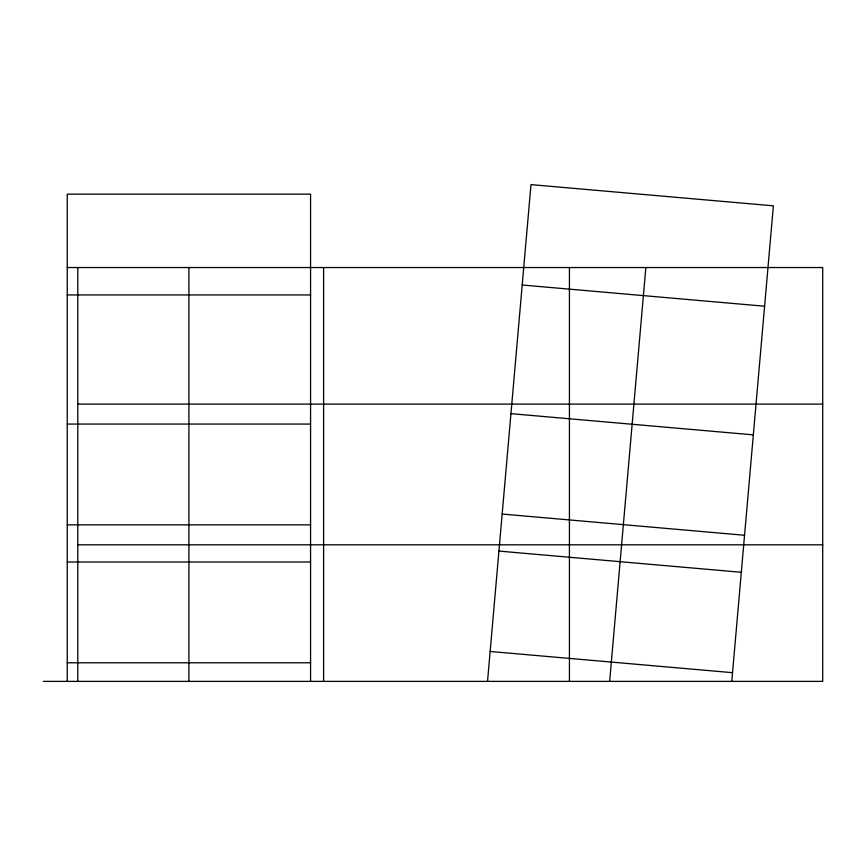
<?xml version="1.0" encoding="UTF-8"?>
<svg xmlns="http://www.w3.org/2000/svg" width="866" height="866" viewBox="0 0 866 866"><rect width="100%" height="100%" fill="white"/><g stroke="black" fill="none" stroke-linecap="round" stroke-linejoin="round"><path stroke-width="1.3" d="M323.613 681.38L323.613 267.54M569.427 681.38L569.427 267.54M487.526 681.38L530.988 184.62L773.381 205.827L731.77 681.38M609.653 681.38L645.852 267.54M67.245 267.54L822.7 267.54L822.7 681.38L43.3 681.38M67.245 294.938L310.569 294.938M77.788 404.108L822.7 404.108M67.245 424.069L310.569 424.069M67.245 524.85L310.569 524.85M77.788 544.811L822.7 544.811M67.245 562.012L310.569 562.012M67.245 662.793L310.569 662.793M522.198 285.011L764.602 306.218M510.94 413.656L753.344 434.862M502.161 514.047L744.554 535.264M498.924 551.079L741.318 572.285M490.134 651.47L732.539 672.676M310.569 681.38L310.569 194.157L67.245 194.157L67.245 681.38M188.907 267.54L188.907 681.38M77.788 267.54L77.788 681.38"/></g></svg>
